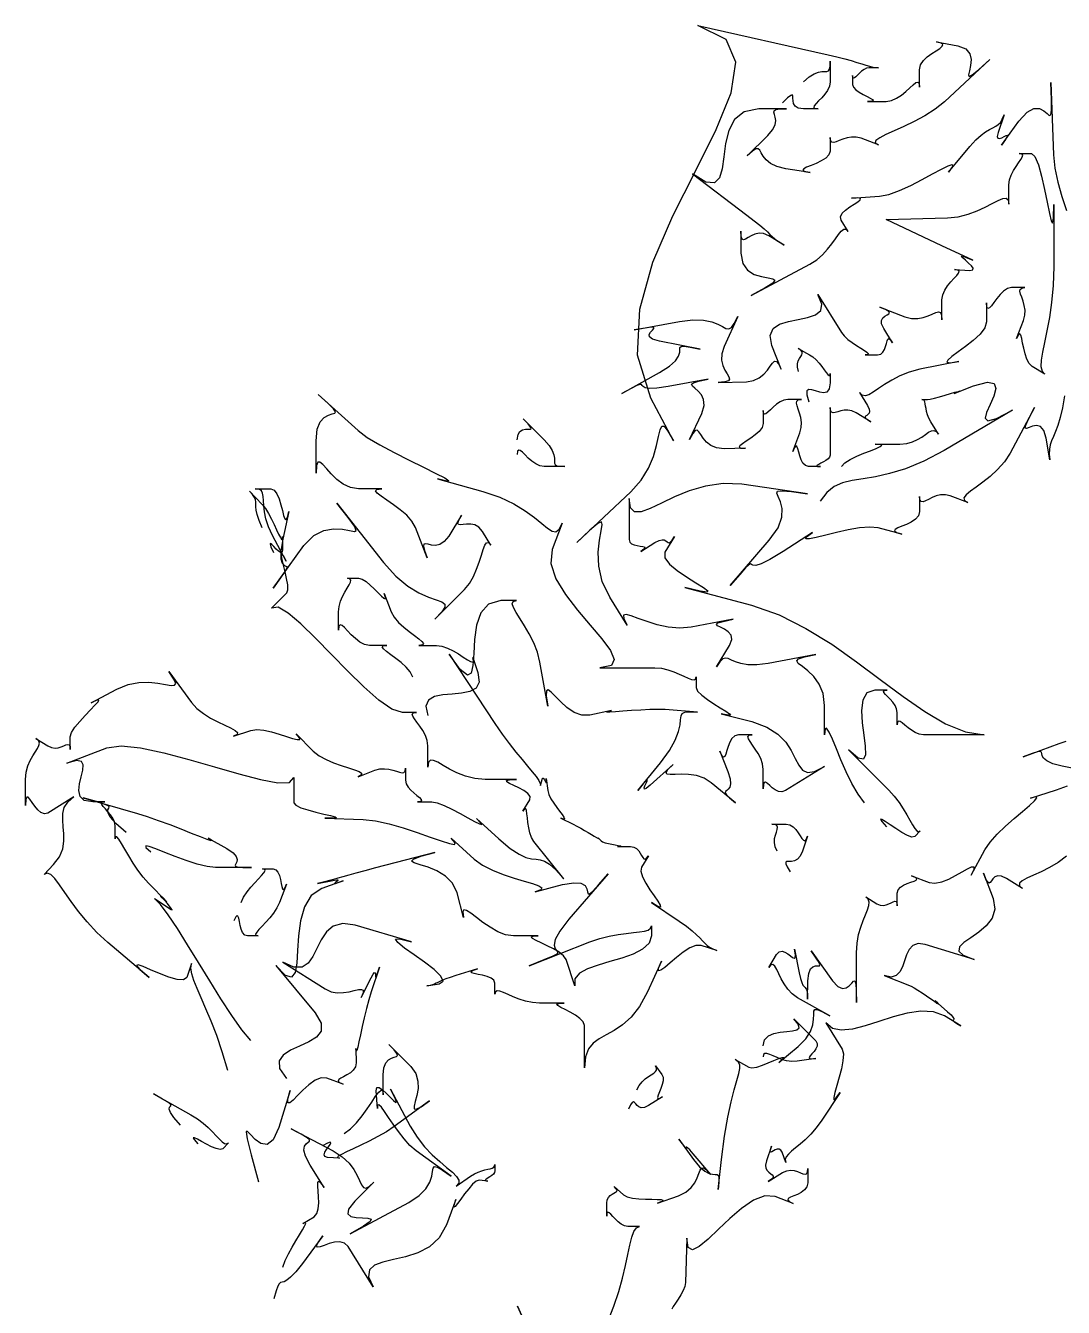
# Model space of a CAD drawing. Extents: x 1 to 224, y 2 to 223.
# Drawn here: x 20 to 66.4, y 148.4 to 205.7 of the extents above; entities that cross this region are included whole.
import ezdxf

# ---------------------------------------------------------------- set-up
doc = ezdxf.new("R2010")
doc.units = 0

msp = doc.modelspace()

# ---------------------------------------------------------------- linework, layer by layer
for points in [[(57.536, 170.961), (57.247, 171.345), (56.973, 171.819), (56.717, 172.342), (56.483, 172.875), (56.275, 173.376), (56.096, 173.806), (55.95, 174.124), (55.841, 174.289), (55.773, 174.261), (55.75, 174), (55.75, 175.304), (55.681, 175.842), (55.505, 176.27), (55.262, 176.603), (54.998, 176.857), (54.754, 177.047), (54.574, 177.19), (54.5, 177.301), (54.576, 177.396), (54.846, 177.489), (55.351, 177.598), (53.226, 177.192), (52.721, 177.127), (52.32, 177.131), (52.008, 177.182), (51.769, 177.26), (51.584, 177.341), (51.438, 177.405), (51.314, 177.428), (51.195, 177.39), (51.065, 177.267), (50.906, 177.039), (51.5, 178), (51.598, 178.256), (51.565, 178.456), (51.442, 178.608), (51.273, 178.723), (51.099, 178.81), (50.964, 178.879), (50.91, 178.939), (50.978, 179.001), (51.213, 179.074), (51.655, 179.167), (49.786, 178.81), (49.268, 178.767), (48.754, 178.813), (48.262, 178.921), (47.81, 179.061), (47.415, 179.202), (47.095, 179.316), (46.868, 179.373), (46.75, 179.343), (46.76, 179.197), (46.915, 178.906), (46.138, 180.151), (45.799, 180.862), (45.643, 181.542), (45.618, 182.163), (45.671, 182.699), (45.748, 183.122), (45.797, 183.406), (45.766, 183.523), (45.6, 183.446), (45.248, 183.148), (44.656, 182.602), (47.086, 184.866), (47.544, 185.383), (47.869, 185.922), (48.088, 186.449), (48.23, 186.933), (48.323, 187.342), (48.392, 187.644), (48.466, 187.807), (48.573, 187.799), (48.74, 187.588), (48.994, 187.143), (47.971, 189.055), (47.384, 190.987), (47.48, 193.035), (48.07, 195.133), (48.963, 197.215), (49.97, 199.217), (50.902, 201.072), (51.569, 202.715), (51.781, 204.081), (51.348, 205.105), (50.081, 205.721), (55.906, 204.421), (56.304, 204.327), (56.649, 204.238), (56.944, 204.155), (57.198, 204.078), (57.414, 204.01), (57.601, 203.952), (57.763, 203.904), (57.906, 203.869), (58.038, 203.847), (58.163, 203.84), (57.75, 203.838), (57.629, 203.816), (57.514, 203.762), (57.406, 203.685), (57.308, 203.598), (57.22, 203.511), (57.145, 203.437), (57.084, 203.387), (57.038, 203.373), (57.01, 203.405), (57, 203.496), (57, 203.083), (57.041, 202.962), (57.149, 202.847), (57.302, 202.739), (57.475, 202.641), (57.647, 202.554), (57.794, 202.479), (57.893, 202.417), (57.922, 202.372), (57.857, 202.343), (57.675, 202.333), (58.5, 202.333), (58.742, 202.372), (58.973, 202.473), (59.188, 202.616), (59.384, 202.779), (59.559, 202.94), (59.71, 203.078), (59.832, 203.171), (59.923, 203.198), (59.98, 203.137), (60, 202.966), (60, 203.74), (60.047, 203.963), (60.171, 204.157), (60.345, 204.326), (60.543, 204.473), (60.738, 204.598), (60.905, 204.705), (61.016, 204.797), (61.045, 204.875), (60.965, 204.943), (60.751, 205.002), (61.718, 204.816), (62.068, 204.677), (62.247, 204.46), (62.303, 204.2), (62.281, 203.932), (62.23, 203.694), (62.194, 203.521), (62.22, 203.45), (62.356, 203.517), (62.647, 203.757), (63.14, 204.208), (61.109, 202.316), (60.694, 201.98), (60.236, 201.685), (59.761, 201.429), (59.296, 201.206), (58.865, 201.014), (58.496, 200.849), (58.214, 200.708), (58.046, 200.586), (58.017, 200.48), (58.155, 200.387), (57.39, 200.68), (57.166, 200.736), (56.952, 200.739), (56.753, 200.704), (56.571, 200.646), (56.408, 200.583), (56.269, 200.528), (56.156, 200.499), (56.071, 200.51), (56.018, 200.578), (56, 200.719), (56, 200.113), (55.945, 199.944), (55.802, 199.797), (55.6, 199.67), (55.37, 199.56), (55.142, 199.467), (54.947, 199.386), (54.815, 199.317), (54.777, 199.255), (54.864, 199.2), (55.104, 199.149), (54.01, 199.316), (53.613, 199.414), (53.329, 199.554), (53.134, 199.718), (53.005, 199.885), (52.918, 200.036), (52.85, 200.153), (52.776, 200.216), (52.674, 200.206), (52.52, 200.104), (52.29, 199.89), (53.21, 200.81), (53.423, 201.067), (53.531, 201.287), (53.562, 201.473), (53.544, 201.626), (53.507, 201.75), (53.48, 201.846), (53.49, 201.917), (53.568, 201.965), (53.741, 201.992), (54.039, 202), (52.807, 202), (52.147, 201.869), (51.716, 201.521), (51.458, 201.023), (51.319, 200.445), (51.242, 199.854), (51.17, 199.319), (51.05, 198.907), (50.824, 198.686), (50.437, 198.725), (49.833, 199.092), (52.269, 197.248), (52.595, 196.996), (52.848, 196.792), (53.041, 196.627), (53.188, 196.495), (53.306, 196.385), (53.407, 196.291), (53.506, 196.204), (53.618, 196.115), (53.757, 196.018), (53.938, 195.903), (53.25, 196.324), (53.023, 196.42), (52.817, 196.436), (52.632, 196.395), (52.469, 196.32), (52.329, 196.237), (52.212, 196.168), (52.121, 196.138), (52.054, 196.171), (52.014, 196.29), (52, 196.52), (52, 195.544), (52.084, 195.086), (52.301, 194.781), (52.597, 194.595), (52.921, 194.493), (53.219, 194.438), (53.438, 194.396), (53.526, 194.331), (53.429, 194.208), (53.094, 193.991), (52.47, 193.646), (55.094, 195.05), (55.395, 195.245), (55.656, 195.473), (55.879, 195.717), (56.07, 195.961), (56.234, 196.189), (56.375, 196.384), (56.497, 196.531), (56.606, 196.612), (56.705, 196.612), (56.8, 196.515), (56.487, 197.021), (56.458, 197.174), (56.536, 197.326), (56.687, 197.473), (56.877, 197.611), (57.073, 197.735), (57.241, 197.842), (57.346, 197.927), (57.355, 197.986), (57.234, 198.014), (56.949, 198.009), (58.209, 198.091), (58.627, 198.172), (59.105, 198.344), (59.612, 198.576), (60.114, 198.835), (60.582, 199.089), (60.983, 199.307), (61.285, 199.456), (61.458, 199.505), (61.469, 199.421), (61.288, 199.172), (62.25, 200.311), (62.52, 200.606), (62.753, 200.82), (62.955, 200.971), (63.128, 201.076), (63.277, 201.152), (63.405, 201.219), (63.515, 201.292), (63.613, 201.391), (63.7, 201.532), (63.782, 201.734), (63.515, 200.941), (63.476, 200.762), (63.504, 200.681), (63.578, 200.672), (63.678, 200.709), (63.784, 200.763), (63.874, 200.81), (63.928, 200.821), (63.925, 200.771), (63.846, 200.631), (63.668, 200.377), (64.447, 201.448), (64.812, 201.853), (65.116, 202.019), (65.363, 202.017), (65.556, 201.916), (65.702, 201.787), (65.804, 201.7), (65.867, 201.726), (65.896, 201.935), (65.896, 202.397), (65.871, 203.182), (65.992, 199.948), (66.056, 199.351), (66.189, 198.716), (66.368, 198.074), (66.567, 197.454)], [(54.8, 203.2), (55.06, 203.428), (55.283, 203.566), (55.471, 203.637), (55.626, 203.663), (55.75, 203.667), (55.846, 203.67), (55.917, 203.697), (55.965, 203.767), (55.992, 203.906), (56, 204.133), (56, 203.2), (55.967, 203.006), (55.88, 202.822), (55.759, 202.65), (55.62, 202.492), (55.483, 202.352), (55.365, 202.232), (55.286, 202.134), (55.263, 202.061), (55.315, 202.016), (55.46, 202), (54.8, 202), (54.572, 202.033), (54.434, 202.117), (54.363, 202.234), (54.337, 202.363), (54.333, 202.483), (54.33, 202.576), (54.303, 202.621), (54.233, 202.597), (54.094, 202.486), (53.867, 202.267)], [(56, 186.5), (55.973, 186.419), (55.904, 186.342), (55.805, 186.271), (55.693, 186.205), (55.582, 186.147), (55.487, 186.097), (55.423, 186.056), (55.405, 186.026), (55.447, 186.007), (55.564, 186), (55.031, 186), (54.891, 186.041), (54.783, 186.149), (54.703, 186.302), (54.643, 186.475), (54.596, 186.647), (54.555, 186.794), (54.514, 186.893), (54.466, 186.922), (54.404, 186.857), (54.322, 186.675), (54.638, 187.5), (54.701, 187.742), (54.71, 187.973), (54.68, 188.188), (54.627, 188.384), (54.568, 188.559), (54.517, 188.71), (54.49, 188.832), (54.504, 188.923), (54.574, 188.98), (54.716, 189), (54.107, 189), (53.928, 188.97), (53.758, 188.892), (53.599, 188.782), (53.454, 188.657), (53.325, 188.533), (53.214, 188.427), (53.124, 188.355), (53.057, 188.334), (53.015, 188.381), (53, 188.512), (53, 187.917), (52.952, 187.74), (52.826, 187.571), (52.648, 187.412), (52.446, 187.265), (52.245, 187.134), (52.074, 187.021), (51.958, 186.93), (51.925, 186.863), (52.001, 186.824), (52.212, 186.815), (51.25, 186.792), (50.915, 186.828), (50.657, 186.935), (50.463, 187.089), (50.318, 187.261), (50.209, 187.426), (50.122, 187.556), (50.042, 187.625), (49.956, 187.608), (49.85, 187.476), (49.709, 187.203), (50.25, 188.375), (50.354, 188.722), (50.337, 188.998), (50.237, 189.213), (50.093, 189.377), (49.946, 189.502), (49.835, 189.599), (49.799, 189.677), (49.877, 189.749), (50.11, 189.824), (50.536, 189.913), (48.75, 189.579), (48.244, 189.503), (47.916, 189.49), (47.725, 189.52), (47.629, 189.573), (47.585, 189.629), (47.551, 189.669), (47.486, 189.671), (47.347, 189.617), (47.093, 189.487), (46.681, 189.259), (48.363, 190.2), (48.807, 190.486), (49.076, 190.734), (49.214, 190.942), (49.265, 191.111), (49.272, 191.24), (49.279, 191.327), (49.33, 191.373), (49.468, 191.376), (49.737, 191.335), (50.181, 191.251), (48.363, 191.606), (48.054, 191.695), (47.915, 191.796), (47.898, 191.903), (47.957, 192.006), (48.043, 192.098), (48.109, 192.17), (48.109, 192.216), (47.995, 192.226), (47.719, 192.192), (47.235, 192.107), (49.25, 192.485), (49.858, 192.558), (50.335, 192.543), (50.7, 192.469), (50.974, 192.364), (51.179, 192.257), (51.334, 192.178), (51.459, 192.155), (51.577, 192.218), (51.707, 192.395), (51.869, 192.716), (51.25, 191.375), (51.145, 191.046), (51.136, 190.76), (51.194, 190.515), (51.288, 190.309), (51.39, 190.14), (51.47, 190.005), (51.499, 189.902), (51.448, 189.828), (51.288, 189.782), (50.988, 189.762), (52.251, 189.791), (52.57, 189.843), (52.826, 189.963), (53.029, 190.126), (53.189, 190.307), (53.316, 190.481), (53.419, 190.622), (53.51, 190.705), (53.598, 190.704), (53.692, 190.594), (53.803, 190.35), (53.394, 191.416), (53.315, 191.864), (53.448, 192.169), (53.737, 192.367), (54.127, 192.493), (54.562, 192.582), (54.985, 192.67), (55.341, 192.79), (55.575, 192.977), (55.63, 193.268), (55.452, 193.696), (56.5, 192), (56.627, 191.838), (56.794, 191.685), (56.985, 191.541), (57.181, 191.41), (57.368, 191.294), (57.528, 191.194), (57.644, 191.112), (57.701, 191.051), (57.681, 191.013), (57.568, 191), (58.118, 191), (58.26, 191.032), (58.361, 191.117), (58.431, 191.235), (58.479, 191.371), (58.512, 191.505), (58.542, 191.619), (58.576, 191.697), (58.623, 191.719), (58.692, 191.668), (58.793, 191.526), (58.395, 192.17), (58.302, 192.376), (58.297, 192.531), (58.354, 192.643), (58.445, 192.724), (58.543, 192.784), (58.623, 192.834), (58.657, 192.882), (58.619, 192.941), (58.481, 193.021), (58.217, 193.131), (59.336, 192.701), (59.641, 192.623), (59.917, 192.616), (60.164, 192.661), (60.381, 192.735), (60.566, 192.816), (60.72, 192.882), (60.841, 192.912), (60.929, 192.884), (60.982, 192.777), (61, 192.568), (61, 193.458), (61.034, 193.681), (61.124, 193.89), (61.251, 194.082), (61.396, 194.256), (61.539, 194.409), (61.661, 194.541), (61.744, 194.65), (61.768, 194.733), (61.714, 194.79), (61.562, 194.818), (62.25, 194.774), (62.383, 194.794), (62.395, 194.867), (62.32, 194.976), (62.195, 195.102), (62.055, 195.228), (61.935, 195.335), (61.872, 195.407), (61.9, 195.425), (62.056, 195.371), (62.375, 195.227), (61, 195.876), (58.5, 197.056), (58.5, 197.056), (61.25, 197.122), (61.25, 197.122), (61.732, 197.172), (62.176, 197.283), (62.578, 197.434), (62.937, 197.603), (63.25, 197.766), (63.512, 197.903), (63.721, 197.991), (63.874, 198.008), (63.968, 197.933), (64, 197.742), (64, 198.594), (64.027, 198.821), (64.1, 199.037), (64.201, 199.239), (64.317, 199.423), (64.431, 199.587), (64.529, 199.728), (64.595, 199.842), (64.614, 199.928), (64.571, 199.982), (64.45, 200), (65, 200), (65.162, 199.861), (65.315, 199.496), (65.459, 198.982), (65.59, 198.397), (65.706, 197.818), (65.806, 197.323), (65.888, 196.988), (65.949, 196.892), (65.987, 197.111), (66, 197.723), (66, 194.941), (65.974, 194.095), (65.905, 193.335), (65.809, 192.659), (65.699, 192.066), (65.592, 191.552), (65.501, 191.117), (65.442, 190.759), (65.43, 190.476), (65.479, 190.266), (65.604, 190.127), (65.044, 190.473), (64.905, 190.609), (64.798, 190.806), (64.718, 191.039), (64.658, 191.287), (64.611, 191.523), (64.571, 191.726), (64.53, 191.872), (64.482, 191.936), (64.422, 191.895), (64.341, 191.725), (64.651, 192.532), (64.711, 192.769), (64.718, 192.995), (64.686, 193.205), (64.632, 193.398), (64.571, 193.569), (64.519, 193.716), (64.492, 193.836), (64.505, 193.925), (64.574, 193.981), (64.716, 194), (64.107, 194), (63.928, 193.958), (63.758, 193.848), (63.599, 193.693), (63.454, 193.517), (63.325, 193.342), (63.214, 193.193), (63.124, 193.092), (63.057, 193.063), (63.015, 193.129), (63, 193.314), (63, 192.475), (62.918, 192.199), (62.704, 191.914), (62.403, 191.632), (62.061, 191.365), (61.726, 191.123), (61.444, 190.918), (61.26, 190.763), (61.221, 190.667), (61.373, 190.643), (61.763, 190.703), (60.016, 190.353), (59.538, 190.226), (59.119, 190.058), (58.752, 189.868), (58.435, 189.671), (58.163, 189.485), (57.93, 189.326), (57.733, 189.213), (57.566, 189.161), (57.426, 189.188), (57.308, 189.31), (57.671, 188.724), (57.747, 188.569), (57.764, 188.458), (57.74, 188.381), (57.691, 188.327), (57.634, 188.289), (57.586, 188.256), (57.564, 188.219), (57.585, 188.169), (57.665, 188.097), (57.821, 187.992), (57.155, 188.405), (56.968, 188.491), (56.791, 188.524), (56.625, 188.519), (56.474, 188.49), (56.339, 188.452), (56.224, 188.419), (56.129, 188.408), (56.059, 188.431), (56.015, 188.504), (56, 188.641), (56, 188.059), (56, 186.5)], [(54.579, 190.25), (54.536, 190.438), (54.538, 190.594), (54.571, 190.723), (54.622, 190.829), (54.679, 190.917), (54.727, 190.993), (54.753, 191.062), (54.745, 191.129), (54.689, 191.198), (54.572, 191.275), (55.079, 191), (55.228, 190.899), (55.369, 190.768), (55.501, 190.62), (55.622, 190.468), (55.729, 190.323), (55.822, 190.2), (55.897, 190.11), (55.953, 190.065), (55.988, 190.078), (56, 190.162), (56, 189.75), (55.961, 189.47), (55.856, 189.329), (55.705, 189.291), (55.529, 189.319), (55.347, 189.378), (55.178, 189.433), (55.044, 189.447), (54.962, 189.384), (54.954, 189.209), (55.039, 188.886)], [(56.5, 186), (56.655, 186.162), (56.894, 186.315), (57.186, 186.459), (57.498, 186.59), (57.799, 186.706), (58.057, 186.806), (58.239, 186.888), (58.315, 186.949), (58.252, 186.987), (58.018, 187), (59.118, 187), (59.424, 187.027), (59.687, 187.1), (59.911, 187.201), (60.101, 187.317), (60.264, 187.431), (60.404, 187.529), (60.526, 187.595), (60.636, 187.614), (60.739, 187.571), (60.84, 187.45), (60.5, 188), (60.413, 188.162), (60.353, 188.315), (60.313, 188.459), (60.287, 188.59), (60.269, 188.706), (60.254, 188.806), (60.235, 188.888), (60.207, 188.949), (60.163, 188.987), (60.097, 189), (60.359, 189), (60.48, 189.017), (60.667, 189.06), (60.896, 189.122), (61.142, 189.192), (61.378, 189.262), (61.581, 189.321), (61.725, 189.361), (61.784, 189.373), (61.733, 189.347), (61.548, 189.273), (62.418, 189.607), (63.042, 189.78), (63.344, 189.719), (63.408, 189.489), (63.317, 189.153), (63.154, 188.776), (63.001, 188.422), (62.941, 188.156), (63.058, 188.04), (63.434, 188.141), (64.152, 188.521), (61.096, 186.716), (60.185, 186.233), (59.376, 185.9), (58.659, 185.682), (58.028, 185.544), (57.473, 185.452), (56.985, 185.371), (56.557, 185.265), (56.18, 185.1), (55.845, 184.841), (55.544, 184.453)], [(29.044, 158.99), (28.799, 159.812), (28.548, 160.542), (28.302, 161.185), (28.068, 161.747), (27.856, 162.235), (27.674, 162.654), (27.53, 163.01), (27.435, 163.31), (27.395, 163.559), (27.421, 163.764), (27.216, 163.149), (27.066, 163.033), (26.779, 163.048), (26.405, 163.156), (25.993, 163.316), (25.594, 163.488), (25.257, 163.633), (25.032, 163.712), (24.968, 163.683), (25.116, 163.507), (25.525, 163.145), (23.672, 164.707), (23.18, 165.162), (22.747, 165.631), (22.368, 166.097), (22.039, 166.541), (21.755, 166.946), (21.511, 167.293), (21.302, 167.565), (21.123, 167.743), (20.97, 167.809), (20.837, 167.747), (21.25, 168.191), (21.514, 168.547), (21.659, 168.896), (21.716, 169.237), (21.715, 169.566), (21.686, 169.884), (21.658, 170.187), (21.662, 170.473), (21.727, 170.742), (21.883, 170.991), (22.161, 171.217), (21, 170.5), (20.838, 170.458), (20.685, 170.516), (20.541, 170.643), (20.41, 170.807), (20.294, 170.977), (20.194, 171.122), (20.112, 171.212), (20.051, 171.215), (20.013, 171.1), (20, 170.835), (20, 172), (20.027, 172.325), (20.1, 172.606), (20.201, 172.847), (20.317, 173.053), (20.431, 173.229), (20.529, 173.381), (20.595, 173.513), (20.614, 173.63), (20.571, 173.737), (20.45, 173.84), (21, 173.5), (21.162, 173.428), (21.315, 173.407), (21.459, 173.423), (21.59, 173.46), (21.706, 173.505), (21.806, 173.543), (21.888, 173.561), (21.949, 173.543), (21.987, 173.475), (22, 173.343), (22, 173.906), (22.057, 174.102), (22.207, 174.339), (22.419, 174.599), (22.66, 174.862), (22.898, 175.109), (23.102, 175.321), (23.239, 175.478), (23.279, 175.562), (23.189, 175.552), (22.937, 175.431), (24.082, 176.044), (24.582, 176.246), (25.065, 176.337), (25.515, 176.347), (25.916, 176.308), (26.253, 176.252), (26.509, 176.21), (26.668, 176.215), (26.716, 176.298), (26.634, 176.49), (26.408, 176.824), (27.419, 175.441), (27.661, 175.177), (27.955, 174.947), (28.277, 174.748), (28.604, 174.578), (28.911, 174.431), (29.174, 174.305), (29.37, 174.196), (29.473, 174.1), (29.46, 174.015), (29.306, 173.935), (30.078, 174.193), (30.343, 174.23), (30.659, 174.202), (31.001, 174.128), (31.346, 174.029), (31.668, 173.925), (31.945, 173.836), (32.151, 173.782), (32.263, 173.784), (32.256, 173.862), (32.107, 174.036), (32.87, 173.273), (33.132, 173.063), (33.444, 172.888), (33.782, 172.742), (34.123, 172.621), (34.441, 172.52), (34.715, 172.432), (34.919, 172.354), (35.029, 172.279), (35.023, 172.204), (34.875, 172.122), (35.629, 172.411), (35.851, 172.47), (36.061, 172.48), (36.258, 172.458), (36.437, 172.414), (36.597, 172.365), (36.735, 172.323), (36.846, 172.302), (36.93, 172.315), (36.982, 172.377), (37, 172.501), (37, 171.969), (37.032, 171.812), (37.117, 171.663), (37.236, 171.524), (37.371, 171.398), (37.505, 171.285), (37.62, 171.188), (37.697, 171.109), (37.72, 171.05), (37.669, 171.013), (37.527, 171), (38.171, 171), (38.411, 170.954), (38.723, 170.835), (39.077, 170.666), (39.443, 170.474), (39.79, 170.284), (40.087, 170.121), (40.304, 170.011), (40.41, 169.98), (40.375, 170.052), (40.168, 170.253), (41.177, 169.339), (41.683, 168.918), (42.079, 168.655), (42.388, 168.513), (42.633, 168.45), (42.838, 168.429), (43.026, 168.408), (43.221, 168.35), (43.446, 168.213), (43.724, 167.96), (44.078, 167.549), (42.744, 169.222), (42.637, 169.401), (42.562, 169.612), (42.511, 169.841), (42.477, 170.071), (42.453, 170.287), (42.433, 170.471), (42.409, 170.609), (42.374, 170.684), (42.32, 170.681), (42.242, 170.582), (42.553, 171.085), (42.574, 171.233), (42.476, 171.374), (42.297, 171.505), (42.075, 171.625), (41.848, 171.731), (41.654, 171.823), (41.531, 171.898), (41.517, 171.953), (41.649, 171.988), (41.966, 172), (40.559, 172), (40.097, 172.041), (39.675, 172.148), (39.297, 172.299), (38.964, 172.468), (38.677, 172.632), (38.438, 172.768), (38.249, 172.853), (38.112, 172.861), (38.028, 172.771), (38, 172.557), (38, 173.5), (37.969, 173.742), (37.887, 173.973), (37.772, 174.188), (37.64, 174.384), (37.51, 174.559), (37.399, 174.71), (37.324, 174.832), (37.302, 174.923), (37.352, 174.98), (37.489, 175), (36.865, 175), (36.391, 175.149), (35.802, 175.551), (35.132, 176.138), (34.415, 176.84), (33.683, 177.591), (32.972, 178.32), (32.314, 178.961), (31.744, 179.445), (31.294, 179.702), (31, 179.666), (31.686, 180.353), (31.732, 180.487), (31.725, 180.71), (31.68, 180.99), (31.613, 181.294), (31.541, 181.588), (31.479, 181.84), (31.444, 182.017), (31.452, 182.086), (31.518, 182.013), (31.66, 181.767), (31.046, 182.914), (30.863, 183.309), (30.747, 183.663), (30.683, 183.976), (30.653, 184.247), (30.641, 184.477), (30.631, 184.665), (30.606, 184.811), (30.55, 184.916), (30.446, 184.979), (30.277, 185), (30.965, 185), (31.119, 184.938), (31.243, 184.776), (31.342, 184.547), (31.422, 184.287), (31.487, 184.03), (31.543, 183.809), (31.595, 183.66), (31.649, 183.618), (31.71, 183.715), (31.782, 183.988), (31.515, 182.75), (31.426, 182.21), (31.421, 181.867), (31.474, 181.674), (31.555, 181.584), (31.636, 181.549), (31.69, 181.523), (31.689, 181.459), (31.605, 181.308), (31.409, 181.023), (31.073, 180.559), (32.455, 182.461), (32.891, 182.909), (33.342, 183.14), (33.78, 183.216), (34.175, 183.195), (34.495, 183.136), (34.711, 183.099), (34.792, 183.144), (34.709, 183.329), (34.432, 183.714), (33.93, 184.359), (36.012, 181.712), (36.571, 181.093), (37.104, 180.652), (37.592, 180.353), (38.019, 180.16), (38.367, 180.036), (38.619, 179.944), (38.757, 179.849), (38.763, 179.712), (38.621, 179.498), (38.314, 179.171), (39.636, 180.493), (39.858, 180.765), (40.037, 181.074), (40.181, 181.401), (40.297, 181.726), (40.392, 182.027), (40.474, 182.286), (40.55, 182.481), (40.628, 182.593), (40.715, 182.601), (40.818, 182.486), (40.439, 183.099), (40.279, 183.285), (40.1, 183.386), (39.914, 183.425), (39.734, 183.423), (39.574, 183.404), (39.446, 183.389), (39.362, 183.401), (39.336, 183.462), (39.38, 183.595), (39.508, 183.822), (38.929, 182.885), (38.731, 182.64), (38.53, 182.513), (38.337, 182.471), (38.161, 182.484), (38.01, 182.519), (37.895, 182.545), (37.823, 182.53), (37.805, 182.442), (37.85, 182.25), (37.967, 181.921), (37.447, 183.278), (37.288, 183.556), (37.05, 183.821), (36.763, 184.068), (36.458, 184.293), (36.164, 184.494), (35.912, 184.667), (35.733, 184.807), (35.657, 184.912), (35.714, 184.977), (35.934, 185), (34.893, 185), (34.531, 185.059), (34.208, 185.213), (33.923, 185.426), (33.677, 185.666), (33.47, 185.897), (33.3, 186.084), (33.169, 186.193), (33.075, 186.19), (33.019, 186.039), (33, 185.707), (33, 187.155), (33.051, 187.667), (33.181, 188.001), (33.358, 188.199), (33.548, 188.302), (33.717, 188.351), (33.833, 188.387), (33.862, 188.451), (33.771, 188.584), (33.526, 188.829), (33.095, 189.224), (34.882, 187.607), (35.287, 187.304), (35.843, 186.969), (36.489, 186.621), (37.163, 186.279), (37.806, 185.964), (38.357, 185.693), (38.755, 185.487), (38.94, 185.364), (38.851, 185.343), (38.428, 185.445), (40.462, 184.883), (41.218, 184.627), (41.845, 184.33), (42.357, 184.018), (42.77, 183.715), (43.098, 183.446), (43.358, 183.235), (43.563, 183.106), (43.729, 183.084), (43.872, 183.194), (44.006, 183.459), (43.556, 182.286), (43.499, 181.66), (43.725, 180.981), (44.15, 180.277), (44.691, 179.576), (45.264, 178.905), (45.786, 178.294), (46.173, 177.77), (46.341, 177.361), (46.208, 177.095), (45.689, 177), (48.155, 177), (48.453, 176.976), (48.737, 176.911), (49.001, 176.821), (49.243, 176.718), (49.458, 176.616), (49.643, 176.528), (49.793, 176.469), (49.906, 176.452), (49.976, 176.491), (50, 176.599), (50, 176.108), (50.069, 175.947), (50.249, 175.765), (50.503, 175.573), (50.792, 175.384), (51.078, 175.208), (51.323, 175.057), (51.488, 174.943), (51.536, 174.877), (51.428, 174.87), (51.125, 174.934), (52.5, 174.589), (53.172, 174.346), (53.662, 174.028), (54.011, 173.665), (54.256, 173.291), (54.437, 172.936), (54.593, 172.634), (54.763, 172.415), (54.986, 172.311), (55.3, 172.355), (55.745, 172.579), (54, 171.5), (53.838, 171.443), (53.685, 171.46), (53.541, 171.53), (53.41, 171.63), (53.294, 171.736), (53.194, 171.827), (53.112, 171.879), (53.051, 171.871), (53.013, 171.78), (53, 171.584), (53, 172.441), (52.97, 172.693), (52.89, 172.932), (52.777, 173.156), (52.649, 173.36), (52.523, 173.542), (52.414, 173.698), (52.341, 173.825), (52.32, 173.92), (52.368, 173.979), (52.502, 174), (51.893, 174), (51.73, 173.955), (51.604, 173.837), (51.509, 173.67), (51.437, 173.481), (51.38, 173.293), (51.331, 173.133), (51.282, 173.026), (51.227, 172.997), (51.157, 173.07), (51.066, 173.271), (51.416, 172.359), (51.517, 172.028), (51.539, 171.8), (51.506, 171.652), (51.441, 171.562), (51.37, 171.506), (51.316, 171.462), (51.304, 171.408), (51.357, 171.32), (51.501, 171.176), (51.76, 170.955), (50.681, 171.85), (50.357, 172.054), (50.011, 172.172), (49.666, 172.226), (49.341, 172.238), (49.056, 172.23), (48.833, 172.225), (48.693, 172.244), (48.655, 172.31), (48.741, 172.445), (48.971, 172.672), (47.941, 171.741), (47.769, 171.602), (47.691, 171.574), (47.68, 171.625), (47.713, 171.722), (47.763, 171.835), (47.806, 171.931), (47.815, 171.979), (47.767, 171.946), (47.634, 171.801), (47.394, 171.512), (48.405, 172.75), (48.81, 173.302), (49.067, 173.763), (49.212, 174.141), (49.28, 174.442), (49.307, 174.673), (49.328, 174.84), (49.378, 174.952), (49.494, 175.013), (49.711, 175.032), (50.063, 175.014), (48.622, 175.125), (48.312, 175.135), (47.937, 175.127), (47.526, 175.107), (47.111, 175.08), (46.722, 175.052), (46.388, 175.027), (46.14, 175.013), (46.008, 175.013), (46.022, 175.034), (46.212, 175.081), (45.25, 174.875), (44.882, 174.874), (44.538, 175.003), (44.222, 175.216), (43.942, 175.468), (43.704, 175.715), (43.514, 175.91), (43.379, 176.009), (43.304, 175.967), (43.296, 175.737), (43.363, 175.276), (43.013, 177.25), (42.899, 177.695), (42.734, 178.117), (42.535, 178.511), (42.326, 178.871), (42.124, 179.192), (41.952, 179.468), (41.828, 179.692), (41.775, 179.859), (41.811, 179.964), (41.957, 180), (41.263, 180), (40.718, 179.849), (40.373, 179.453), (40.179, 178.896), (40.087, 178.262), (40.049, 177.638), (40.015, 177.106), (39.936, 176.752), (39.764, 176.66), (39.45, 176.915), (38.946, 177.602), (41, 174.5), (41.325, 174.029), (41.638, 173.604), (41.936, 173.225), (42.21, 172.89), (42.456, 172.597), (42.667, 172.345), (42.837, 172.134), (42.96, 171.961), (43.03, 171.825), (43.042, 171.725), (43.109, 172), (43.132, 172.053), (43.161, 172.058), (43.192, 172.028), (43.223, 171.978), (43.253, 171.922), (43.278, 171.874), (43.297, 171.849), (43.307, 171.86), (43.306, 171.922), (43.291, 172.05), (43.365, 171.5), (43.415, 171.325), (43.507, 171.135), (43.628, 170.941), (43.762, 170.752), (43.892, 170.578), (44.003, 170.429), (44.08, 170.314), (44.108, 170.244), (44.069, 170.228), (43.95, 170.275), (44.5, 170), (44.669, 169.912), (44.84, 169.817), (45.009, 169.72), (45.169, 169.626), (45.314, 169.539), (45.439, 169.464), (45.537, 169.407), (45.602, 169.372), (45.63, 169.364), (45.612, 169.387), (45.75, 169.25), (45.819, 169.21), (45.934, 169.171), (46.078, 169.135), (46.233, 169.103), (46.383, 169.073), (46.512, 169.048), (46.602, 169.028), (46.638, 169.013), (46.601, 169.003), (46.477, 169), (47.059, 169), (47.215, 168.975), (47.337, 168.909), (47.431, 168.816), (47.504, 168.71), (47.563, 168.606), (47.614, 168.516), (47.663, 168.455), (47.717, 168.438), (47.781, 168.478), (47.864, 168.588), (47.553, 168.085), (47.523, 167.896), (47.599, 167.647), (47.747, 167.363), (47.934, 167.069), (48.127, 166.79), (48.291, 166.551), (48.394, 166.376), (48.403, 166.292), (48.283, 166.323), (48.003, 166.493), (49.244, 165.664), (49.574, 165.432), (49.828, 165.231), (50.023, 165.058), (50.171, 164.91), (50.289, 164.782), (50.39, 164.672), (50.49, 164.577), (50.603, 164.494), (50.744, 164.418), (50.928, 164.347), (50.229, 164.579), (49.992, 164.578), (49.714, 164.463), (49.416, 164.269), (49.118, 164.035), (48.839, 163.798), (48.6, 163.595), (48.421, 163.464), (48.322, 163.442), (48.323, 163.567), (48.445, 163.875), (47.818, 162.5), (47.463, 161.849), (47.088, 161.37), (46.708, 161.024), (46.335, 160.772), (45.982, 160.577), (45.664, 160.4), (45.394, 160.203), (45.184, 159.948), (45.048, 159.596), (45, 159.109), (45, 161), (44.945, 161.162), (44.801, 161.315), (44.598, 161.459), (44.366, 161.59), (44.138, 161.706), (43.942, 161.806), (43.809, 161.888), (43.771, 161.949), (43.858, 161.987), (44.1, 162), (43, 162), (42.677, 162.024), (42.37, 162.089), (42.083, 162.179), (41.821, 162.282), (41.587, 162.383), (41.387, 162.47), (41.224, 162.529), (41.102, 162.546), (41.026, 162.508), (41, 162.4), (41, 162.889), (40.952, 163.018), (40.826, 163.115), (40.648, 163.187), (40.446, 163.24), (40.245, 163.281), (40.074, 163.317), (39.958, 163.353), (39.925, 163.397), (40.001, 163.454), (40.212, 163.532), (39.25, 163.231), (38.995, 163.148), (38.798, 163.076), (38.649, 163.016), (38.535, 162.964), (38.445, 162.92), (38.368, 162.882), (38.291, 162.849), (38.204, 162.819), (38.094, 162.791), (37.95, 162.763), (38.5, 162.858), (38.683, 162.98), (38.581, 163.203), (38.275, 163.495), (37.848, 163.822), (37.38, 164.154), (36.953, 164.458), (36.647, 164.701), (36.544, 164.851), (36.726, 164.875), (37.273, 164.742), (34.75, 165.485), (34.187, 165.56), (33.768, 165.441), (33.458, 165.18), (33.224, 164.83), (33.031, 164.445), (32.847, 164.076), (32.637, 163.778), (32.367, 163.602), (32.004, 163.601), (31.513, 163.829), (33.398, 162.63), (33.67, 162.507), (33.947, 162.46), (34.22, 162.467), (34.476, 162.507), (34.703, 162.56), (34.891, 162.602), (35.027, 162.613), (35.101, 162.572), (35.1, 162.458), (35.013, 162.248), (35.459, 163.13), (35.552, 163.297), (35.608, 163.363), (35.638, 163.356), (35.649, 163.304), (35.651, 163.235), (35.652, 163.176), (35.663, 163.156), (35.692, 163.201), (35.748, 163.34), (35.841, 163.6), (35.462, 162.5), (35.351, 162.144), (35.246, 161.752), (35.149, 161.345), (35.061, 160.947), (34.982, 160.578), (34.914, 160.262), (34.859, 160.021), (34.818, 159.877), (34.791, 159.852), (34.78, 159.969), (34.788, 159.319), (34.754, 159.142), (34.661, 158.998), (34.529, 158.88), (34.378, 158.784), (34.228, 158.704), (34.1, 158.635), (34.014, 158.573), (33.99, 158.511), (34.048, 158.444), (34.208, 158.367), (33.481, 158.646), (33.226, 158.66), (32.952, 158.547), (32.675, 158.349), (32.408, 158.106), (32.167, 157.862), (31.964, 157.659), (31.815, 157.537), (31.735, 157.541), (31.736, 157.711), (31.835, 158.089), (31.33, 156.433), (31.076, 155.874), (30.802, 155.671), (30.527, 155.716), (30.274, 155.902), (30.065, 156.122), (29.92, 156.27), (29.862, 156.239), (29.912, 155.921), (30.091, 155.209), (30.422, 153.998)], [(66.485, 189.167), (66.393, 188.623), (66.292, 188.187), (66.187, 187.841), (66.084, 187.565), (65.989, 187.34), (65.907, 187.146), (65.845, 186.964), (65.808, 186.775), (65.802, 186.558), (65.832, 186.296), (65.664, 187.269), (65.558, 187.612), (65.407, 187.783), (65.233, 187.831), (65.056, 187.802), (64.899, 187.743), (64.782, 187.701), (64.727, 187.722), (64.754, 187.854), (64.886, 188.143), (65.144, 188.637), (64.053, 186.599), (63.796, 186.204), (63.492, 185.859), (63.164, 185.559), (62.836, 185.3), (62.53, 185.079), (62.271, 184.89), (62.082, 184.73), (61.985, 184.596), (62.005, 184.481), (62.164, 184.383), (61.374, 184.687), (61.152, 184.738), (60.941, 184.731), (60.744, 184.682), (60.564, 184.61), (60.404, 184.531), (60.266, 184.464), (60.154, 184.426), (60.07, 184.435), (60.018, 184.508), (60, 184.663), (60, 183.99), (59.949, 183.799), (59.815, 183.643), (59.627, 183.515), (59.414, 183.41), (59.204, 183.324), (59.026, 183.251), (58.908, 183.184), (58.88, 183.12), (58.969, 183.052), (59.205, 182.975), (58.142, 183.253), (57.776, 183.289), (57.318, 183.252), (56.809, 183.164), (56.289, 183.049), (55.798, 182.929), (55.378, 182.826), (55.068, 182.763), (54.91, 182.764), (54.943, 182.849), (55.208, 183.043), (53.892, 182.192), (53.299, 181.833), (52.906, 181.643), (52.669, 181.574), (52.542, 181.583), (52.478, 181.622), (52.433, 181.645), (52.36, 181.608), (52.214, 181.464), (51.95, 181.166), (51.521, 180.671), (53.275, 182.706), (53.665, 183.264), (53.837, 183.735), (53.854, 184.121), (53.78, 184.427), (53.678, 184.657), (53.613, 184.812), (53.647, 184.899), (53.844, 184.919), (54.267, 184.877), (54.98, 184.776), (52.049, 185.206), (51.209, 185.242), (50.42, 185.126), (49.69, 184.909), (49.029, 184.638), (48.446, 184.36), (47.949, 184.125), (47.547, 183.979), (47.249, 183.973), (47.064, 184.152), (47, 184.567), (47, 182.741), (47.032, 182.622), (47.115, 182.541), (47.232, 182.491), (47.366, 182.461), (47.498, 182.442), (47.611, 182.426), (47.687, 182.403), (47.709, 182.364), (47.659, 182.301), (47.52, 182.203), (48.155, 182.595), (48.34, 182.691), (48.478, 182.725), (48.577, 182.715), (48.647, 182.679), (48.7, 182.633), (48.743, 182.595), (48.789, 182.583), (48.847, 182.613), (48.926, 182.703), (49.038, 182.87), (48.602, 182.165), (48.595, 181.918), (48.804, 181.638), (49.154, 181.346), (49.575, 181.06), (49.992, 180.8), (50.334, 180.587), (50.527, 180.44), (50.499, 180.379), (50.177, 180.424), (49.489, 180.594), (52.475, 179.796), (53.715, 179.36), (54.913, 178.761), (56.067, 178.047), (57.176, 177.269), (58.241, 176.476), (59.262, 175.716), (60.237, 175.039), (61.166, 174.495), (62.05, 174.132), (62.887, 174), (60.174, 174), (59.984, 174.027), (59.804, 174.1), (59.636, 174.201), (59.482, 174.317), (59.345, 174.431), (59.227, 174.529), (59.132, 174.595), (59.06, 174.614), (59.015, 174.571), (59, 174.45), (59, 175), (58.973, 175.162), (58.9, 175.315), (58.799, 175.459), (58.683, 175.59), (58.569, 175.706), (58.471, 175.806), (58.405, 175.888), (58.386, 175.949), (58.429, 175.987), (58.55, 176), (58, 176), (57.639, 175.876), (57.455, 175.549), (57.401, 175.082), (57.433, 174.54), (57.503, 173.987), (57.566, 173.488), (57.575, 173.108), (57.485, 172.91), (57.248, 172.961), (56.82, 173.323), (58.619, 171.524), (58.868, 171.25), (59.084, 170.968), (59.269, 170.689), (59.428, 170.424), (59.565, 170.183), (59.682, 169.976), (59.784, 169.813), (59.873, 169.706), (59.955, 169.664), (60.032, 169.698), (59.78, 169.446), (59.656, 169.426), (59.457, 169.498), (59.21, 169.633), (58.944, 169.801), (58.686, 169.973), (58.465, 170.121), (58.309, 170.214), (58.248, 170.223), (58.307, 170.12), (58.518, 169.876)], [(42, 187.2), (42.033, 187.428), (42.117, 187.566), (42.234, 187.637), (42.363, 187.663), (42.483, 187.667), (42.576, 187.67), (42.621, 187.697), (42.597, 187.767), (42.486, 187.906), (42.267, 188.133), (43.2, 187.2), (43.428, 186.94), (43.566, 186.717), (43.637, 186.529), (43.663, 186.374), (43.667, 186.25), (43.67, 186.154), (43.697, 186.083), (43.767, 186.035), (43.906, 186.008), (44.133, 186), (43.2, 186), (43.006, 186.033), (42.822, 186.12), (42.65, 186.241), (42.492, 186.38), (42.352, 186.518), (42.232, 186.635), (42.134, 186.714), (42.061, 186.737), (42.016, 186.685), (42, 186.54)], [(30.58, 183.26), (30.443, 183.589), (30.36, 183.846), (30.317, 184.044), (30.302, 184.198), (30.3, 184.319), (30.297, 184.421), (30.282, 184.516), (30.239, 184.619), (30.156, 184.743), (30.019, 184.9), (30.58, 184.307), (30.728, 184.121), (30.87, 183.896), (31.002, 183.65), (31.122, 183.401), (31.23, 183.168), (31.322, 182.968), (31.397, 182.819), (31.453, 182.74), (31.488, 182.748), (31.5, 182.862), (31.5, 182.286), (31.475, 182.173), (31.408, 182.158), (31.315, 182.213), (31.208, 182.309), (31.103, 182.418), (31.013, 182.511), (30.952, 182.56), (30.935, 182.534), (30.974, 182.407), (31.086, 182.149)], [(37.331, 176.579), (37.205, 176.809), (37.021, 177.027), (36.801, 177.231), (36.568, 177.417), (36.345, 177.583), (36.154, 177.725), (36.018, 177.841), (35.958, 177.927), (35.998, 177.981), (36.159, 178), (35.393, 178), (35.168, 178.041), (34.954, 178.149), (34.754, 178.302), (34.572, 178.475), (34.409, 178.647), (34.27, 178.794), (34.156, 178.893), (34.071, 178.922), (34.018, 178.857), (34, 178.675), (34, 179.5), (34.025, 179.742), (34.089, 179.973), (34.18, 180.188), (34.283, 180.384), (34.385, 180.559), (34.473, 180.71), (34.532, 180.832), (34.549, 180.923), (34.51, 180.98), (34.402, 181), (34.893, 181), (35.053, 180.959), (35.232, 180.851), (35.418, 180.698), (35.602, 180.525), (35.772, 180.353), (35.918, 180.206), (36.029, 180.107), (36.094, 180.078), (36.103, 180.143), (36.045, 180.325), (36.362, 179.5), (36.494, 179.258), (36.687, 179.027), (36.917, 178.812), (37.16, 178.616), (37.393, 178.441), (37.592, 178.29), (37.735, 178.168), (37.797, 178.077), (37.757, 178.02), (37.589, 178), (38.385, 178), (38.63, 177.967), (38.882, 177.879), (39.131, 177.755), (39.368, 177.614), (39.583, 177.475), (39.768, 177.356), (39.913, 177.275), (40.009, 177.252), (40.046, 177.305), (40.016, 177.452), (40.239, 176.783), (40.298, 176.356), (40.163, 176.085), (39.883, 175.931), (39.506, 175.855), (39.084, 175.818), (38.663, 175.782), (38.295, 175.707), (38.027, 175.554), (37.91, 175.284), (37.992, 174.859)], [(30.083, 160.319), (29.676, 160.808), (29.222, 161.444), (28.737, 162.186), (28.235, 162.989), (27.733, 163.811), (27.247, 164.607), (26.791, 165.335), (26.382, 165.951), (26.035, 166.412), (25.766, 166.674), (26.515, 166.179), (26.552, 166.168), (26.518, 166.227), (26.436, 166.333), (26.326, 166.464), (26.211, 166.598), (26.112, 166.713), (26.053, 166.786), (26.054, 166.795), (26.137, 166.718), (26.325, 166.532), (25.5, 167.357), (25.258, 167.629), (25.027, 167.937), (24.812, 168.26), (24.616, 168.581), (24.441, 168.879), (24.29, 169.134), (24.168, 169.327), (24.077, 169.439), (24.02, 169.449), (24, 169.339), (24, 169.929), (23.973, 170.102), (23.9, 170.266), (23.799, 170.42), (23.683, 170.56), (23.569, 170.685), (23.471, 170.793), (23.405, 170.88), (23.386, 170.945), (23.429, 170.986), (23.55, 171), (23, 171), (22.626, 171.067), (22.436, 171.245), (22.381, 171.502), (22.415, 171.805), (22.491, 172.12), (22.561, 172.415), (22.579, 172.656), (22.498, 172.81), (22.27, 172.845), (21.848, 172.728), (23.629, 173.411), (24.273, 173.501), (25.147, 173.413), (26.181, 173.196), (27.304, 172.898), (28.447, 172.567), (29.539, 172.25), (30.511, 171.997), (31.291, 171.854), (31.811, 171.871), (32, 172.094), (32, 170.951), (32.085, 170.844), (32.309, 170.739), (32.624, 170.637), (32.982, 170.542), (33.337, 170.456), (33.641, 170.383), (33.846, 170.324), (33.905, 170.283), (33.771, 170.263), (33.395, 170.265), (35.101, 170.216), (35.653, 170.156), (36.264, 170.02), (36.898, 169.836), (37.52, 169.629), (38.095, 169.425), (38.589, 169.251), (38.965, 169.132), (39.189, 169.095), (39.226, 169.165), (39.041, 169.368), (40.068, 168.439), (40.443, 168.166), (40.89, 167.937), (41.372, 167.747), (41.855, 167.588), (42.303, 167.456), (42.682, 167.344), (42.956, 167.246), (43.09, 167.156), (43.05, 167.068), (42.799, 166.976), (44.024, 167.296), (44.528, 167.384), (44.849, 167.356), (45.03, 167.251), (45.115, 167.111), (45.148, 166.976), (45.173, 166.886), (45.234, 166.882), (45.374, 167.004), (45.636, 167.292), (46.066, 167.787), (44.307, 165.748), (43.896, 165.214), (43.696, 164.837), (43.648, 164.585), (43.691, 164.426), (43.767, 164.329), (43.814, 164.261), (43.774, 164.193), (43.585, 164.092), (43.189, 163.926), (42.526, 163.663), (45.25, 164.733), (45.695, 164.886), (46.117, 164.994), (46.511, 165.067), (46.871, 165.116), (47.192, 165.151), (47.468, 165.181), (47.692, 165.216), (47.859, 165.266), (47.964, 165.342), (48, 165.453), (48, 165.013), (47.894, 164.672), (47.606, 164.403), (47.187, 164.188), (46.682, 164.011), (46.141, 163.854), (45.612, 163.7), (45.143, 163.533), (44.782, 163.334), (44.576, 163.088), (44.575, 162.776), (44.186, 163.943), (44.074, 164.114), (43.874, 164.276), (43.62, 164.428), (43.341, 164.566), (43.07, 164.689), (42.838, 164.795), (42.676, 164.882), (42.616, 164.946), (42.69, 164.986), (42.929, 165), (41.823, 165), (41.474, 165.053), (41.124, 165.192), (40.782, 165.388), (40.461, 165.61), (40.172, 165.829), (39.925, 166.014), (39.733, 166.137), (39.607, 166.168), (39.557, 166.075), (39.595, 165.831), (39.307, 166.932), (39.104, 167.361), (38.785, 167.68), (38.401, 167.911), (38.006, 168.074), (37.652, 168.188), (37.39, 168.274), (37.273, 168.351), (37.352, 168.441), (37.681, 168.563), (38.311, 168.738), (35.651, 168.047), (35.176, 167.921), (34.782, 167.815), (34.458, 167.724), (34.189, 167.647), (33.965, 167.581), (33.772, 167.525), (33.597, 167.475), (33.429, 167.43), (33.255, 167.388), (33.062, 167.345), (33.75, 167.489), (33.904, 167.514), (33.97, 167.509), (33.971, 167.483), (33.933, 167.445), (33.878, 167.404), (33.832, 167.369), (33.818, 167.349), (33.861, 167.353), (33.984, 167.39), (34.212, 167.469), (33.25, 167.125), (32.777, 166.806), (32.473, 166.302), (32.298, 165.68), (32.209, 165.008), (32.166, 164.352), (32.128, 163.78), (32.053, 163.359), (31.9, 163.156), (31.628, 163.239), (31.196, 163.674), (32.949, 161.562), (33.224, 161.099), (33.222, 160.746), (33.015, 160.474), (32.671, 160.259), (32.261, 160.071), (31.856, 159.886), (31.525, 159.676), (31.338, 159.414), (31.366, 159.073), (31.68, 158.627)], [(68.103, 172.251), (66.382, 172.594), (65.955, 172.706), (65.689, 172.828), (65.544, 172.95), (65.482, 173.063), (65.463, 173.158), (65.448, 173.224), (65.397, 173.253), (65.271, 173.235), (65.03, 173.16), (64.636, 173.019), (66.25, 173.61), (66.559, 173.717)], [(46.053, 147.75), (46.325, 148.437), (46.539, 149.09), (46.707, 149.699), (46.839, 150.256), (46.945, 150.752), (47.037, 151.177), (47.125, 151.524), (47.219, 151.782), (47.33, 151.944), (47.469, 152), (46.948, 152), (46.794, 152.029), (46.649, 152.104), (46.513, 152.21), (46.389, 152.331), (46.278, 152.45), (46.183, 152.552), (46.106, 152.621), (46.049, 152.641), (46.012, 152.596), (46, 152.47), (46, 153.044), (46.021, 153.194), (46.075, 153.307), (46.151, 153.389), (46.238, 153.449), (46.323, 153.495), (46.397, 153.535), (46.447, 153.576), (46.461, 153.627), (46.428, 153.696), (46.337, 153.79), (46.75, 153.425), (46.918, 153.335), (47.158, 153.278), (47.44, 153.246), (47.737, 153.231), (48.021, 153.224), (48.264, 153.219), (48.439, 153.205), (48.518, 153.177), (48.472, 153.125), (48.273, 153.041), (49.219, 153.382), (49.544, 153.543), (49.777, 153.743), (49.937, 153.96), (50.044, 154.177), (50.117, 154.371), (50.175, 154.525), (50.238, 154.618), (50.326, 154.63), (50.458, 154.541), (50.654, 154.333), (49.874, 155.25), (49.716, 155.43), (49.621, 155.525), (49.573, 155.558), (49.557, 155.551), (49.556, 155.526), (49.555, 155.506), (49.538, 155.513), (49.489, 155.569), (49.392, 155.696), (49.231, 155.917), (49.89, 155), (50.158, 154.675), (50.387, 154.477), (50.578, 154.376), (50.733, 154.339), (50.853, 154.333), (50.94, 154.328), (50.996, 154.291), (51.021, 154.189), (51.018, 153.992), (50.988, 153.667), (51.133, 155), (51.267, 156.038), (51.413, 156.889), (51.562, 157.574), (51.702, 158.114), (51.822, 158.53), (51.911, 158.843), (51.959, 159.072), (51.955, 159.241), (51.888, 159.368), (51.747, 159.475), (52.352, 159.128), (52.5, 159.103), (52.712, 159.139), (52.964, 159.218), (53.229, 159.319), (53.484, 159.424), (53.702, 159.514), (53.858, 159.569), (53.927, 159.571), (53.884, 159.501), (53.703, 159.339), (54.563, 160.052), (54.908, 160.398), (55.116, 160.725), (55.222, 161.021), (55.26, 161.278), (55.263, 161.485), (55.268, 161.633), (55.307, 161.711), (55.415, 161.711), (55.628, 161.621), (55.978, 161.433), (54.542, 162.236), (54.304, 162.408), (54.107, 162.62), (53.946, 162.853), (53.813, 163.09), (53.702, 163.313), (53.607, 163.504), (53.52, 163.646), (53.436, 163.72), (53.348, 163.708), (53.249, 163.593), (53.604, 164.168), (53.721, 164.29), (53.847, 164.319), (53.977, 164.281), (54.103, 164.205), (54.218, 164.115), (54.317, 164.039), (54.392, 164.003), (54.436, 164.034), (54.443, 164.159), (54.407, 164.405), (54.61, 163.357), (54.669, 163.098), (54.726, 162.921), (54.781, 162.807), (54.831, 162.737), (54.877, 162.692), (54.916, 162.653), (54.947, 162.601), (54.97, 162.517), (54.982, 162.381), (54.983, 162.175), (55, 163), (55.037, 163.325), (55.117, 163.523), (55.224, 163.624), (55.339, 163.661), (55.442, 163.667), (55.516, 163.672), (55.542, 163.709), (55.502, 163.811), (55.378, 164.008), (55.15, 164.333), (56.102, 163), (56.343, 162.738), (56.547, 162.647), (56.717, 162.676), (56.855, 162.774), (56.965, 162.893), (57.049, 162.981), (57.109, 162.989), (57.148, 162.866), (57.169, 162.562), (57.175, 162.027), (57.18, 164.251), (57.206, 164.681), (57.272, 165.063), (57.365, 165.4), (57.471, 165.696), (57.576, 165.953), (57.665, 166.174), (57.726, 166.361), (57.743, 166.518), (57.704, 166.647), (57.595, 166.751), (58.093, 166.442), (58.24, 166.38), (58.379, 166.368), (58.509, 166.392), (58.628, 166.438), (58.734, 166.49), (58.824, 166.534), (58.898, 166.557), (58.954, 166.542), (58.988, 166.476), (59, 166.344), (59, 166.91), (59.039, 167.061), (59.142, 167.179), (59.286, 167.271), (59.451, 167.342), (59.614, 167.4), (59.753, 167.449), (59.847, 167.497), (59.874, 167.549), (59.813, 167.612), (59.64, 167.691), (60.423, 167.391), (60.689, 167.356), (60.988, 167.415), (61.303, 167.54), (61.613, 167.699), (61.899, 167.864), (62.143, 168.004), (62.326, 168.089), (62.427, 168.089), (62.429, 167.974), (62.312, 167.715), (62.922, 168.855), (63.155, 169.198), (63.474, 169.556), (63.845, 169.913), (64.232, 170.254), (64.602, 170.566), (64.919, 170.834), (65.147, 171.042), (65.253, 171.178), (65.202, 171.225), (64.958, 171.169), (66.131, 171.542), (66.614, 171.721)], [(24.5, 169.635), (24.04, 170.031), (23.787, 170.315), (23.686, 170.51), (23.681, 170.638), (23.718, 170.719), (23.74, 170.776), (23.692, 170.829), (23.518, 170.901), (23.164, 171.013), (22.572, 171.186), (25, 170.482), (25.445, 170.342), (25.937, 170.17), (26.448, 169.98), (26.949, 169.787), (27.413, 169.605), (27.81, 169.449), (28.113, 169.334), (28.294, 169.274), (28.324, 169.283), (28.175, 169.376), (29, 168.909), (29.28, 168.72), (29.424, 168.559), (29.467, 168.426), (29.448, 168.317), (29.403, 168.23), (29.37, 168.164), (29.387, 168.116), (29.49, 168.084), (29.718, 168.067), (30.107, 168.061), (28.5, 168.062), (28.122, 168.106), (27.67, 168.219), (27.181, 168.379), (26.687, 168.561), (26.225, 168.741), (25.829, 168.895), (25.533, 168.999), (25.374, 169.029), (25.384, 168.961), (25.6, 168.771)], [(53.624, 168.799), (53.535, 168.995), (53.502, 169.18), (53.512, 169.353), (53.546, 169.51), (53.59, 169.65), (53.628, 169.769), (53.642, 169.867), (53.618, 169.939), (53.54, 169.984), (53.39, 170), (54.024, 170), (54.198, 169.967), (54.345, 169.88), (54.468, 169.758), (54.571, 169.62), (54.658, 169.482), (54.734, 169.365), (54.8, 169.285), (54.862, 169.262), (54.923, 169.314), (54.987, 169.46), (54.766, 168.799), (54.659, 168.571), (54.533, 168.433), (54.398, 168.362), (54.267, 168.336), (54.151, 168.332), (54.061, 168.328), (54.01, 168.302), (54.009, 168.231), (54.069, 168.093), (54.202, 167.865)], [(66.575, 168.57), (66.198, 168.291), (65.811, 168.062), (65.434, 167.875), (65.09, 167.72), (64.799, 167.59), (64.584, 167.474), (64.466, 167.364), (64.466, 167.25), (64.606, 167.125), (63.883, 167.572), (63.661, 167.675), (63.494, 167.689), (63.371, 167.64), (63.283, 167.555), (63.217, 167.463), (63.163, 167.388), (63.111, 167.36), (63.05, 167.404), (62.968, 167.547), (62.856, 167.817), (63.294, 166.676), (63.371, 166.202), (63.247, 165.8), (62.985, 165.459), (62.647, 165.17), (62.293, 164.922), (61.985, 164.705), (61.785, 164.51), (61.754, 164.325), (61.954, 164.141), (62.446, 163.948), (60.25, 164.618), (59.931, 164.658), (59.7, 164.573), (59.537, 164.394), (59.418, 164.155), (59.323, 163.886), (59.229, 163.62), (59.113, 163.39), (58.955, 163.227), (58.732, 163.163), (58.422, 163.231), (59.625, 162.75), (59.754, 162.685), (59.922, 162.583), (60.114, 162.457), (60.312, 162.321), (60.5, 162.19), (60.661, 162.078), (60.778, 161.999), (60.835, 161.966), (60.816, 161.996), (60.702, 162.1), (61.255, 161.611), (61.407, 161.468), (61.492, 161.371), (61.527, 161.309), (61.53, 161.272), (61.518, 161.25), (61.508, 161.231), (61.519, 161.205), (61.567, 161.161), (61.67, 161.089), (61.845, 160.978), (61.121, 161.425), (60.627, 161.611), (60.061, 161.637), (59.449, 161.545), (58.812, 161.378), (58.175, 161.176), (57.562, 160.983), (56.995, 160.838), (56.498, 160.784), (56.096, 160.863), (55.81, 161.116), (56.54, 159.936), (56.591, 159.725), (56.571, 159.421), (56.502, 159.06), (56.405, 158.678), (56.301, 158.312), (56.213, 157.999), (56.161, 157.775), (56.167, 157.676), (56.253, 157.739), (56.441, 158), (55.624, 156.758), (55.377, 156.416), (55.127, 156.128), (54.885, 155.888), (54.656, 155.688), (54.449, 155.519), (54.272, 155.374), (54.131, 155.244), (54.035, 155.122), (53.992, 155.001), (54.008, 154.871), (53.845, 155.325), (53.786, 155.425), (53.712, 155.464), (53.629, 155.459), (53.543, 155.427), (53.462, 155.384), (53.393, 155.348), (53.342, 155.335), (53.316, 155.362), (53.323, 155.446), (53.368, 155.604), (53.145, 154.936), (53.108, 154.752), (53.126, 154.611), (53.182, 154.506), (53.259, 154.428), (53.34, 154.367), (53.408, 154.314), (53.447, 154.262), (53.441, 154.202), (53.371, 154.123), (53.222, 154.019), (53.87, 154.42), (54.053, 154.501), (54.226, 154.524), (54.388, 154.505), (54.536, 154.462), (54.668, 154.41), (54.781, 154.366), (54.873, 154.346), (54.942, 154.366), (54.985, 154.443), (55, 154.593), (55, 153.952), (54.96, 153.779), (54.854, 153.641), (54.705, 153.531), (54.535, 153.443), (54.367, 153.371), (54.223, 153.31), (54.126, 153.252), (54.098, 153.192), (54.162, 153.123), (54.339, 153.04), (53.532, 153.349), (53.071, 153.378), (52.564, 153.177), (52.035, 152.815), (51.505, 152.359), (50.997, 151.879), (50.534, 151.442), (50.138, 151.116), (49.832, 150.968), (49.638, 151.068), (49.579, 151.482), (49.526, 149.5), (49.495, 149.325), (49.418, 149.135), (49.313, 148.941), (49.194, 148.752), (49.077, 148.578), (48.976, 148.429), (48.908, 148.314)], [(29.638, 166.5), (29.755, 166.742), (29.906, 166.973), (30.076, 167.188), (30.251, 167.384), (30.416, 167.559), (30.559, 167.71), (30.662, 167.832), (30.714, 167.923), (30.698, 167.98), (30.602, 168), (31.076, 168), (31.199, 167.959), (31.29, 167.851), (31.355, 167.698), (31.401, 167.525), (31.436, 167.353), (31.466, 167.206), (31.498, 167.107), (31.539, 167.078), (31.597, 167.143), (31.678, 167.325), (31.362, 166.5), (31.245, 166.258), (31.094, 166.027), (30.924, 165.812), (30.749, 165.616), (30.584, 165.441), (30.441, 165.29), (30.338, 165.168), (30.286, 165.077), (30.302, 165.02), (30.398, 165), (29.924, 165), (29.801, 165.041), (29.71, 165.149), (29.645, 165.302), (29.599, 165.475), (29.564, 165.647), (29.534, 165.794), (29.502, 165.893), (29.461, 165.922), (29.403, 165.857), (29.322, 165.675)], [(53, 160.088), (53.065, 160.357), (53.237, 160.532), (53.482, 160.637), (53.766, 160.694), (54.055, 160.726), (54.314, 160.754), (54.51, 160.803), (54.608, 160.894), (54.574, 161.05), (54.374, 161.293), (55.355, 160.312), (55.424, 160.194), (55.42, 160.073), (55.364, 159.951), (55.279, 159.835), (55.185, 159.729), (55.105, 159.639), (55.06, 159.568), (55.073, 159.522), (55.165, 159.505), (55.358, 159.523), (54.522, 159.4), (54.276, 159.389), (54.042, 159.421), (53.824, 159.481), (53.624, 159.557), (53.447, 159.636), (53.295, 159.703), (53.17, 159.745), (53.078, 159.748), (53.02, 159.7), (53, 159.587)], [(34.25, 156.162), (34.533, 156.369), (34.802, 156.64), (35.052, 156.948), (35.282, 157.267), (35.486, 157.569), (35.661, 157.828), (35.804, 158.017), (35.91, 158.109), (35.977, 158.077), (36, 157.894), (36, 158.783), (36.034, 159.108), (36.121, 159.325), (36.241, 159.459), (36.374, 159.535), (36.497, 159.577), (36.591, 159.611), (36.634, 159.66), (36.606, 159.749), (36.486, 159.903), (36.253, 160.147), (37.242, 159.158), (37.463, 158.844), (37.556, 158.509), (37.559, 158.173), (37.506, 157.86), (37.436, 157.589), (37.383, 157.382), (37.385, 157.261), (37.477, 157.246), (37.696, 157.36), (38.078, 157.623), (36.492, 156.474), (36.142, 156.242), (35.764, 156.025), (35.377, 155.825), (35.001, 155.643), (34.654, 155.482), (34.356, 155.344), (34.128, 155.23), (33.988, 155.144), (33.955, 155.086), (34.05, 155.059), (33.5, 155.094), (33.386, 155.132), (33.359, 155.214), (33.393, 155.325), (33.465, 155.45), (33.548, 155.572), (33.62, 155.677), (33.654, 155.749), (33.626, 155.772), (33.512, 155.731), (33.288, 155.61)], [(47.343, 158.113), (47.454, 158.318), (47.584, 158.481), (47.723, 158.61), (47.863, 158.712), (47.993, 158.795), (48.104, 158.866), (48.188, 158.933), (48.235, 159.004), (48.234, 159.087), (48.178, 159.189), (48.47, 158.809), (48.524, 158.678), (48.525, 158.522), (48.486, 158.352), (48.425, 158.181), (48.358, 158.021), (48.301, 157.883), (48.27, 157.781), (48.281, 157.726), (48.35, 157.73), (48.493, 157.805), (47.874, 157.422), (47.688, 157.335), (47.546, 157.32), (47.439, 157.356), (47.359, 157.422), (47.298, 157.496), (47.247, 157.558), (47.197, 157.585), (47.14, 157.556), (47.068, 157.451), (46.971, 157.247)], [(26.924, 156.537), (26.631, 156.877), (26.478, 157.108), (26.427, 157.255), (26.44, 157.341), (26.48, 157.39), (26.506, 157.427), (26.483, 157.476), (26.37, 157.561), (26.13, 157.705), (25.726, 157.934), (27.393, 157.005), (27.686, 156.822), (27.942, 156.627), (28.166, 156.428), (28.36, 156.236), (28.527, 156.059), (28.671, 155.908), (28.794, 155.791), (28.9, 155.718), (28.993, 155.698), (29.074, 155.741), (28.817, 155.483), (28.702, 155.449), (28.527, 155.487), (28.315, 155.575), (28.089, 155.689), (27.872, 155.809), (27.685, 155.911), (27.553, 155.973), (27.497, 155.974), (27.541, 155.89), (27.707, 155.7)], [(31.515, 150.191), (31.619, 150.48), (31.758, 150.78), (31.92, 151.079), (32.088, 151.365), (32.248, 151.627), (32.386, 151.851), (32.485, 152.026), (32.532, 152.139), (32.511, 152.18), (32.408, 152.134), (32.906, 152.442), (33.029, 152.584), (33.093, 152.798), (33.114, 153.056), (33.108, 153.33), (33.09, 153.592), (33.075, 153.813), (33.078, 153.967), (33.115, 154.026), (33.201, 153.96), (33.352, 153.743), (32.725, 154.751), (32.518, 155.147), (32.447, 155.421), (32.471, 155.6), (32.551, 155.709), (32.643, 155.774), (32.709, 155.823), (32.706, 155.881), (32.593, 155.975), (32.33, 156.131), (31.876, 156.375), (33.755, 155.386), (34.167, 155.121), (34.47, 154.839), (34.686, 154.556), (34.837, 154.289), (34.944, 154.055), (35.028, 153.871), (35.113, 153.755), (35.219, 153.724), (35.369, 153.794), (35.583, 153.983), (34.736, 153.136), (34.452, 152.784), (34.414, 152.567), (34.553, 152.453), (34.797, 152.406), (35.075, 152.393), (35.318, 152.382), (35.454, 152.337), (35.413, 152.227), (35.125, 152.016), (34.518, 151.672), (37.148, 153.079), (37.613, 153.386), (37.912, 153.695), (38.084, 153.989), (38.17, 154.253), (38.207, 154.469), (38.235, 154.621), (38.293, 154.691), (38.421, 154.664), (38.656, 154.523), (39.039, 154.251), (37.474, 155.395), (37.198, 155.635), (36.931, 155.928), (36.679, 156.251), (36.447, 156.579), (36.239, 156.887), (36.06, 157.152), (35.916, 157.347), (35.811, 157.45), (35.751, 157.435), (35.74, 157.277), (35.688, 158.066), (35.717, 158.216), (35.819, 158.219), (35.969, 158.12), (36.143, 157.961), (36.316, 157.785), (36.465, 157.635), (36.564, 157.553), (36.589, 157.583), (36.515, 157.768), (36.319, 158.15), (37.206, 156.5), (37.514, 156.002), (37.851, 155.575), (38.196, 155.213), (38.531, 154.906), (38.837, 154.648), (39.094, 154.43), (39.284, 154.244), (39.387, 154.083), (39.385, 153.938), (39.258, 153.803), (39.909, 154.25), (40.085, 154.358), (40.253, 154.437), (40.409, 154.493), (40.552, 154.534), (40.679, 154.564), (40.789, 154.59), (40.878, 154.618), (40.944, 154.654), (40.986, 154.705), (41, 154.775), (41, 154.5), (40.981, 154.421), (40.93, 154.35), (40.859, 154.286), (40.778, 154.229), (40.698, 154.179), (40.629, 154.136), (40.583, 154.1), (40.57, 154.071), (40.6, 154.049), (40.685, 154.033), (40.3, 154.074), (40.165, 154.029), (40.002, 153.891), (39.824, 153.691), (39.643, 153.461), (39.474, 153.232), (39.329, 153.036), (39.221, 152.905), (39.163, 152.87), (39.17, 152.963), (39.254, 153.215), (38.832, 152.074), (38.509, 151.503), (38.066, 151.102), (37.548, 150.833), (36.999, 150.654), (36.463, 150.528), (35.985, 150.415), (35.61, 150.275), (35.383, 150.07), (35.348, 149.758), (35.549, 149.303), (34.434, 151.107), (34.268, 151.265), (34.055, 151.32), (33.817, 151.301), (33.577, 151.238), (33.355, 151.16), (33.174, 151.097), (33.055, 151.079), (33.02, 151.135), (33.092, 151.294), (33.291, 151.586), (32.39, 150.357), (32.089, 149.973), (31.859, 149.731), (31.688, 149.597), (31.564, 149.536), (31.475, 149.514), (31.408, 149.496), (31.35, 149.447), (31.289, 149.334), (31.213, 149.121), (31.109, 148.775)], [(42.279, 147.846), (42.015, 148.443), (43.1, 146)]]:
    msp.add_lwpolyline(points)

doc.saveas('drawing.dxf')
